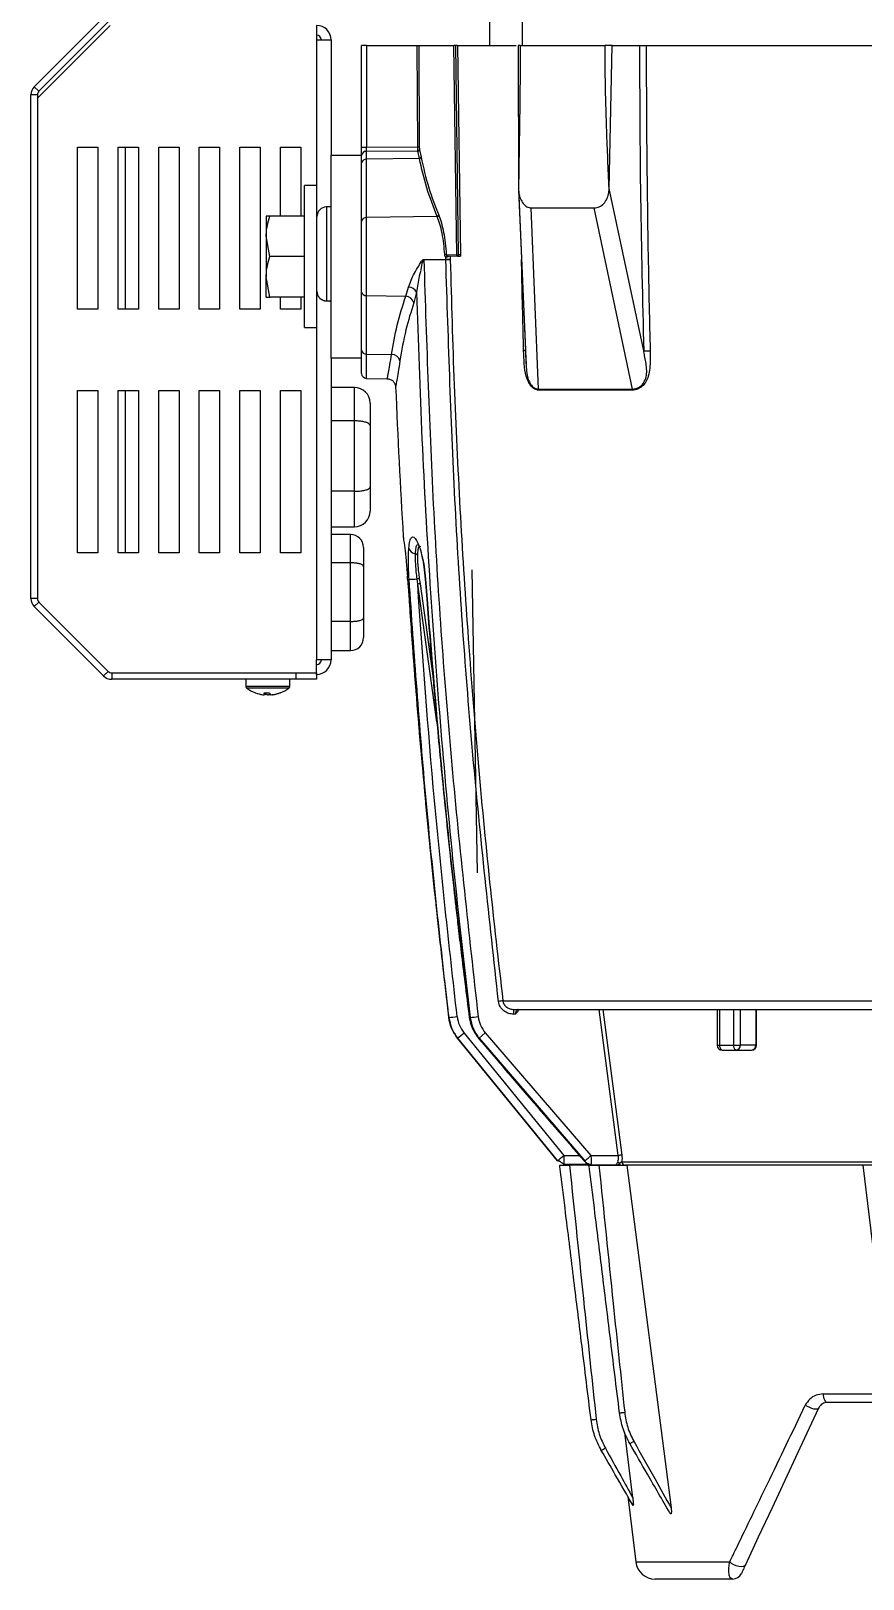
# Model space of a CAD drawing. Extents: x 8 to 113, y 1 to 87.
# Drawn here: x 43.27 to 48.4, y 1.29 to 10.83 of the extents above; entities that cross this region are included whole.
import ezdxf

# ---------------------------------------------------------------- set-up
doc = ezdxf.new("R2010")
doc.units = 0
doc.header["$MEASUREMENT"] = 0
doc.layers.add('OBJECT', color=7, linetype='CONTINUOUS')

msp = doc.modelspace()

# ---------------------------------------------------------------- linework, layer by layer
at = {"layer": 'OBJECT'}
for p, q in [((46.2972, 11.1193), (46.2972, 10.7363)), ((43.2897, 10.4834), (43.7172, 10.9108)), ((43.7454, 10.8825), (43.318, 10.4551)), ((46.0973, 10.7363), (46.0973, 10.954)), ((43.7584, 10.8613), (43.3092, 10.4122)), ((45.0292, 10.8613), (45.0292, 10.7713)), ((45.0292, 10.7713), (45.1192, 10.7713)), ((45.0292, 10.7713), (45.0292, 9.8738)), ((45.1192, 10.7713), (45.1192, 10.0613)), ((45.3072, 10.1105), (45.3072, 10.7363)), ((45.3364, 10.7363), (45.3072, 10.7363)), ((45.3364, 10.7363), (45.3364, 10.1105)), ((45.3364, 10.7363), (45.6492, 10.7363)), ((45.6531, 10.112), (45.6492, 10.7363)), ((45.6589, 10.7363), (45.6628, 10.1121)), ((45.6589, 10.7363), (45.8762, 10.7363)), ((45.8942, 9.4465), (45.8762, 10.7363)), ((45.8851, 10.7363), (45.9031, 9.4468)), ((45.8989, 10.7363), (45.8851, 10.7363)), ((45.8989, 10.7363), (45.9169, 9.4463)), ((45.8989, 10.7363), (46.2596, 10.7363)), ((46.2717, 10.7363), (46.2743, 9.8563)), ((46.2846, 10.7363), (46.8078, 10.7363)), ((46.8329, 9.8563), (46.8523, 10.7363)), ((46.8523, 10.7363), (47.02, 10.7363)), ((47.0617, 10.7363), (48.8019, 10.7363)), ((43.2692, 7.3287), (43.2692, 10.4339)), ((43.3092, 10.4339), (43.2692, 10.4339)), ((43.318, 10.4551), (43.2897, 10.4834)), ((43.3092, 10.4339), (43.3092, 7.3287)), ((43.5567, 10.1113), (43.6817, 10.1113)), ((43.5567, 9.1113), (43.5567, 10.1113)), ((43.6817, 10.1113), (43.6817, 9.1113)), ((43.8067, 10.1113), (43.9317, 10.1113)), ((43.8067, 9.1113), (43.8067, 10.1113)), ((43.8492, 10.1113), (43.8492, 9.1113)), ((43.9317, 10.1113), (43.9317, 9.1113)), ((44.0567, 10.1113), (44.1817, 10.1113)), ((44.0567, 9.1113), (44.0567, 10.1113)), ((44.1817, 10.1113), (44.1817, 9.1113)), ((44.3067, 10.1113), (44.4317, 10.1113)), ((44.3067, 9.1113), (44.3067, 10.1113)), ((44.4317, 10.1113), (44.4317, 9.1113)), ((44.5567, 10.1113), (44.6817, 10.1113)), ((44.5567, 9.1113), (44.5567, 10.1113)), ((44.6817, 10.1113), (44.6817, 9.1113)), ((44.8067, 9.6863), (44.8067, 10.1113)), ((44.8067, 10.1113), (44.9317, 10.1113)), ((44.9317, 10.1113), (44.9317, 9.6863)), ((45.1192, 8.8113), (45.1192, 10.0613)), ((45.1192, 10.0613), (45.3072, 10.0613)), ((45.3072, 10.1105), (45.3364, 10.1105)), ((45.3072, 8.8113), (45.3072, 10.0613)), ((45.3364, 10.1105), (45.6531, 10.112)), ((45.6544, 10.0862), (45.3367, 10.0846)), ((45.3367, 10.0367), (45.3367, 10.0846)), ((45.6637, 10.0413), (45.3367, 10.0367)), ((45.3367, 9.6767), (45.3367, 10.0367)), ((45.6637, 10.0413), (45.6544, 10.0862)), ((45.6641, 10.095), (45.6734, 10.0494)), ((45.0322, 9.8738), (44.9542, 9.8738)), ((44.9542, 8.9988), (44.9542, 9.8738)), ((45.0322, 8.9988), (45.0322, 9.8738)), ((46.2743, 9.8563), (46.3167, 8.8551)), ((46.2748, 9.8481), (46.3167, 8.8611)), ((47.046, 8.8551), (46.8329, 9.8563)), ((45.1192, 9.7433), (45.0907, 9.7426)), ((45.0907, 9.7426), (45.0907, 9.1631)), ((46.3525, 9.7363), (46.7414, 9.7363)), ((46.3978, 8.6198), (46.3525, 9.7363)), ((46.977, 8.6198), (46.7414, 9.7363)), ((44.7192, 9.6863), (44.7192, 9.5613)), ((44.9542, 9.6863), (44.7416, 9.6863)), ((45.7731, 9.6828), (45.3367, 9.6767)), ((45.3367, 9.1959), (45.3367, 9.6767)), ((44.7416, 9.4363), (44.7192, 9.5613)), ((44.7192, 9.5613), (44.7192, 9.3113)), ((45.8285, 9.4488), (45.8942, 9.4465)), ((45.9169, 9.4463), (45.9031, 9.4468)), ((44.9542, 9.4363), (44.7416, 9.4363)), ((45.6906, 9.4192), (45.826, 9.4191)), ((45.826, 9.4169), (45.6906, 9.417)), ((45.826, 9.4191), (45.8257, 9.4348)), ((45.826, 9.4191), (45.826, 9.4169)), ((45.9031, 9.4368), (45.8399, 9.439)), ((45.8534, 9.4385), (45.8538, 9.4182)), ((45.8538, 9.4182), (45.8538, 9.4173)), ((45.9131, 9.4364), (45.9031, 9.4368)), ((44.7416, 9.1863), (44.7192, 9.3113)), ((44.7192, 9.1863), (44.7192, 9.3113)), ((44.9542, 9.1863), (44.7416, 9.1863)), ((44.8067, 9.1113), (44.8067, 9.1863)), ((44.9317, 9.1863), (44.9317, 9.1113)), ((45.1192, 9.1612), (45.0907, 9.162)), ((45.3367, 9.1959), (45.5795, 9.1925)), ((45.3367, 8.8359), (45.3367, 9.1959)), ((45.5795, 9.1925), (45.5969, 9.2479)), ((45.6462, 9.2171), (45.6291, 9.1522)), ((43.6817, 9.1113), (43.5567, 9.1113)), ((43.9317, 9.1113), (43.8067, 9.1113)), ((44.1817, 9.1113), (44.0567, 9.1113)), ((44.4317, 9.1113), (44.3067, 9.1113)), ((44.6817, 9.1113), (44.5567, 9.1113)), ((44.9317, 9.1113), (44.8067, 9.1113)), ((44.9542, 8.9988), (45.0322, 8.9988)), ((45.0292, 8.9988), (45.0292, 6.9513)), ((45.1192, 8.8113), (45.1192, 6.9513)), ((45.3072, 8.8113), (45.1192, 8.8113)), ((45.1194, 8.8113), (45.1194, 8.7534)), ((45.3367, 8.8359), (45.492, 8.8337)), ((45.3367, 8.6858), (45.3367, 8.8359)), ((46.3167, 8.855), (46.3165, 8.8673)), ((46.3167, 8.8551), (46.3167, 8.855)), ((46.3173, 8.8474), (46.3204, 8.7744)), ((45.1192, 8.7534), (45.1194, 8.7534)), ((45.3367, 8.6858), (45.4654, 8.6835)), ((43.5567, 8.6113), (43.6817, 8.6113)), ((43.5567, 7.6113), (43.5567, 8.6113)), ((43.6817, 8.6113), (43.6817, 7.6113)), ((43.8067, 8.6113), (43.9317, 8.6113)), ((43.8067, 7.6113), (43.8067, 8.6113)), ((43.8492, 8.6113), (43.8492, 7.6113)), ((43.9317, 8.6113), (43.9317, 7.6113)), ((44.0567, 8.6113), (44.1817, 8.6113)), ((44.0567, 7.6113), (44.0567, 8.6113)), ((44.1817, 8.6113), (44.1817, 7.6113)), ((44.3067, 8.6113), (44.4317, 8.6113)), ((44.3067, 7.6113), (44.3067, 8.6113)), ((44.4317, 8.6113), (44.4317, 7.6113)), ((44.5567, 8.6113), (44.6817, 8.6113)), ((44.5567, 7.6113), (44.5567, 8.6113)), ((44.6817, 8.6113), (44.6817, 7.6113)), ((44.8067, 8.6113), (44.9317, 8.6113)), ((44.8067, 7.6113), (44.8067, 8.6113)), ((44.9317, 8.6113), (44.9317, 7.6113)), ((45.2632, 8.6298), (45.1192, 8.6298)), ((45.2632, 8.4238), (45.2632, 8.6298)), ((46.3978, 8.6198), (46.3984, 8.6128)), ((45.3592, 8.5338), (45.3592, 8.3944)), ((45.2632, 8.4238), (45.1192, 8.4238)), ((45.2632, 7.9903), (45.2632, 8.4238)), ((45.3592, 8.3944), (45.3592, 8.0165)), ((45.3592, 8.0165), (45.3592, 7.8678)), ((45.2632, 7.9903), (45.1192, 7.9903)), ((45.2632, 7.7718), (45.2632, 7.9903)), ((45.1192, 7.7718), (45.2632, 7.7718)), ((45.2392, 7.7234), (45.1192, 7.7234)), ((45.2392, 7.5491), (45.2392, 7.7234)), ((45.3192, 7.6434), (45.3192, 7.5252)), ((43.6817, 7.6113), (43.5567, 7.6113)), ((43.9317, 7.6113), (43.8067, 7.6113)), ((44.1817, 7.6113), (44.0567, 7.6113)), ((44.4317, 7.6113), (44.3067, 7.6113)), ((44.6817, 7.6113), (44.5567, 7.6113)), ((44.9317, 7.6113), (44.8067, 7.6113)), ((45.2392, 7.5491), (45.1192, 7.5491)), ((45.2392, 7.1878), (45.2392, 7.5491)), ((45.3192, 7.5252), (45.3192, 7.2103)), ((45.5908, 7.4476), (45.5895, 7.4662)), ((45.6528, 7.4179), (45.6489, 7.4499)), ((45.6628, 7.4517), (45.6673, 7.4197)), ((45.6995, 7.4483), (45.7087, 7.3256)), ((45.7013, 7.4488), (45.7105, 7.326)), ((46.0209, 5.6395), (45.9883, 7.5066)), ((45.7712, 6.5683), (45.6528, 7.4179)), ((45.6673, 7.4197), (45.7565, 6.7794)), ((43.3092, 7.3287), (43.2692, 7.3287)), ((43.318, 7.3075), (43.2897, 7.2792)), ((43.7172, 6.8518), (43.2897, 7.2792)), ((43.318, 7.3075), (43.7454, 6.8801)), ((45.2392, 7.1878), (45.1192, 7.1878)), ((45.2392, 7.0084), (45.2392, 7.1878)), ((45.3192, 7.2103), (45.3192, 7.0884)), ((45.1192, 7.0084), (45.2392, 7.0084)), ((43.7454, 6.8801), (43.7172, 6.8518)), ((43.7667, 6.8713), (43.7667, 6.8313)), ((43.7667, 6.8713), (44.9042, 6.8713)), ((44.9042, 6.8313), (44.9042, 6.8713)), ((44.9042, 6.8713), (45.0292, 6.8713)), ((45.0292, 6.8613), (45.0292, 6.9513)), ((45.1192, 6.9513), (45.0292, 6.9513)), ((45.0292, 6.8713), (45.0292, 6.8313)), ((44.9042, 6.8313), (43.7667, 6.8313)), ((44.5942, 6.8313), (44.5942, 6.7879)), ((44.8642, 6.7879), (44.5942, 6.7879)), ((44.858, 6.7757), (44.6005, 6.7757)), ((44.8642, 6.7879), (44.8642, 6.8313)), ((45.0292, 6.8313), (44.9042, 6.8313)), ((44.7036, 6.7358), (44.7036, 6.7364)), ((44.7104, 6.7483), (44.7091, 6.7358)), ((44.7128, 6.7358), (44.7139, 6.7482)), ((44.7292, 6.7365), (44.733, 6.7358)), ((44.733, 6.7372), (44.733, 6.7358)), ((44.7493, 6.7362), (44.7494, 6.7358)), ((44.7549, 6.7358), (44.7548, 6.7364)), ((46.1782, 4.8493), (48.8078, 4.8493)), ((46.8891, 3.8963), (46.7723, 4.7963)), ((46.7947, 4.7963), (46.9111, 3.8989)), ((47.4991, 4.7963), (47.4991, 4.5763)), ((47.5137, 4.7963), (47.5137, 4.5763)), ((47.6012, 4.5763), (47.6012, 4.7963)), ((47.6417, 4.5763), (47.6417, 4.7963)), ((47.7367, 4.7963), (47.7367, 4.5763)), ((47.7408, 4.5763), (47.7408, 4.7963)), ((45.844, 4.7469), (45.8441, 4.7471)), ((45.8449, 4.7471), (45.8441, 4.7471)), ((45.9764, 4.7471), (45.9734, 4.7471)), ((46.2552, 4.7667), (46.2461, 4.7667)), ((46.514, 3.8643), (45.8983, 4.6193)), ((45.8983, 4.6193), (45.8989, 4.6193)), ((45.8989, 4.6193), (46.5141, 3.8643)), ((45.9386, 4.6514), (46.5537, 3.8964)), ((46.0292, 4.6193), (46.6809, 3.8643)), ((46.0318, 4.6193), (46.0292, 4.6193)), ((46.0697, 4.6516), (46.0318, 4.6193)), ((46.0318, 4.6193), (46.6838, 3.8641)), ((46.0697, 4.6516), (46.7206, 3.8964)), ((47.4991, 4.5763), (47.5137, 4.5763)), ((47.5137, 4.5763), (47.6012, 4.5763)), ((47.5291, 4.5463), (47.6157, 4.5463)), ((47.6012, 4.5763), (47.6417, 4.5763)), ((47.6157, 4.5463), (47.7108, 4.5463)), ((47.7367, 4.5763), (47.6417, 4.5763)), ((47.7367, 4.5763), (47.7408, 4.5763)), ((46.5535, 3.8445), (46.6935, 3.8421)), ((46.5535, 3.8445), (46.5535, 3.8445)), ((46.5537, 3.8964), (46.65, 3.8964)), ((46.5539, 3.8445), (46.5539, 3.8455)), ((46.7061, 3.8363), (46.589, 3.8363)), ((46.6927, 3.8421), (46.7012, 3.8403)), ((46.7219, 3.8363), (46.7156, 3.8363)), ((46.7173, 3.8417), (46.8734, 3.8389)), ((46.7206, 3.8964), (46.8891, 3.8963)), ((46.7629, 3.8363), (46.7399, 3.8363)), ((46.7698, 3.8363), (46.9411, 3.8363)), ((46.9112, 3.8583), (46.8958, 3.8473)), ((46.9112, 3.8583), (51.1033, 3.8583)), ((46.9411, 3.8363), (47.2147, 1.7243)), ((48.3976, 3.8363), (46.9411, 3.8363)), ((48.4762, 3.1963), (48.3976, 3.8363)), ((48.154, 2.427), (49.8604, 2.427)), ((49.8367, 2.3743), (48.1778, 2.3743)), ((46.9783, 1.7873), (46.9294, 2.1895)), ((46.9477, 1.796), (46.9974, 1.3917)), ((46.9974, 1.3917), (47.5762, 1.3917)), ((47.594, 1.2863), (47.1165, 1.2863))]:
    msp.add_line(p, q, dxfattribs=at)
at = {"layer": 'OBJECT', "flags": 128}
for points in [[(45.0907, 9.1631), (45.1106, 9.1625), (45.1192, 9.1623)], [(45.5898, 7.4654), (45.5896, 7.4655), (45.5895, 7.4662)], [(45.5908, 7.4476), (45.5909, 7.4474), (45.591, 7.4474)], [(45.7013, 7.4488), (45.6997, 7.4484), (45.6996, 7.4482)], [(45.7105, 7.326), (45.7088, 7.3257), (45.7088, 7.3256)], [(44.7254, 6.7358), (44.7194, 6.7366), (44.7144, 6.7374)], [(44.733, 6.7358), (44.739, 6.7366), (44.7441, 6.7374)], [(44.7549, 6.7358), (44.7593, 6.7366), (44.7629, 6.7374)], [(45.9734, 4.7471), (45.9712, 4.7466), (45.9711, 4.7465)], [(45.8986, 4.6195), (45.8985, 4.6195), (45.8983, 4.6193)], [(46.0292, 4.6193), (46.0281, 4.6184), (46.0282, 4.6184)], [(47.5137, 4.5763), (47.514, 4.5705), (47.5149, 4.5648), (47.5163, 4.5596), (47.5182, 4.5551), (47.5206, 4.5514), (47.5232, 4.5486), (47.5261, 4.5469), (47.5291, 4.5463)], [(47.6157, 4.5463), (47.6129, 4.5469), (47.6102, 4.5486), (47.6077, 4.5514), (47.6055, 4.5551), (47.6037, 4.5596), (47.6023, 4.5648), (47.6015, 4.5705), (47.6012, 4.5763)], [(46.5142, 3.8644), (46.5141, 3.8643), (46.514, 3.8643)], [(46.6809, 3.8643), (46.6793, 3.8628), (46.6792, 3.8628)], [(46.7103, 3.8294), (46.7098, 3.8333), (46.7095, 3.8363)], [(48.1778, 2.3743), (48.1735, 2.3753), (48.1693, 2.3782), (48.1654, 2.3829), (48.1619, 2.3894), (48.1589, 2.3973), (48.1566, 2.4064), (48.1549, 2.4164), (48.154, 2.427)], [(48.1234, 2.3397), (48.023, 2.1243), (47.9275, 1.9195), (47.8371, 1.7257), (47.7522, 1.5436), (47.6729, 1.3736)], [(48.042, 2.3577), (48.0543, 2.3508), (48.0674, 2.3446), (48.0806, 2.3397), (48.0932, 2.3362), (48.1043, 2.3344), (48.1134, 2.3344), (48.1199, 2.3362), (48.1234, 2.3397)], [(47.6729, 1.3736), (47.6674, 1.3671), (47.6582, 1.363), (47.646, 1.3616), (47.6318, 1.363), (47.6165, 1.3671), (47.6014, 1.3736), (47.5876, 1.382), (47.5762, 1.3917)]]:
    msp.add_lwpolyline(points, dxfattribs=at)
at = {"layer": 'OBJECT'}
for centre, radius, start, end in [((45.0292, 10.7713), 0.09, 0, 90), ((45.0292, 10.7713), 0.03, 0, 90), ((43.3392, 10.4339), 0.07, 135, 180), ((43.3392, 10.4339), 0.03, 135, 180), ((45.3352, 10.0565), 0.0281, 87.02359, 175.60618), ((45.3344, 10.0094), 0.0274, 85.20897, 173.08809), ((45.5409, 19.2953), 9.184, 270.69999, 270.76034), ((45.6542, 10.0963), 0.01, 271.13237, 352.45706), ((45.6635, 10.0514), 0.0101, 270.98262, 348.80727), ((45.0922, 9.6826), 0.06, 91.5, 180), ((45.3344, 9.6494), 0.0274, 85.20894, 173.08817), ((45.7717, 9.6939), 0.0112, 277.03412, 345.07614), ((45.8159, 9.5632), 0.115, 271.60728, 276.25141), ((45.9748, 9.4418), 0.0719, 176.01497, 183.98503), ((44.0101, 9.4181), 1.6804, 359.96291, 0.03709), ((45.8321, 9.1743), 0.2448, 84.90983, 91.43419), ((45.8521, 8.4472), 0.9701, 89.89874, 91.54385), ((45.1068, 9.1625), 0.0162, 178.09166, 181.90834), ((45.3344, 9.2232), 0.0274, 186.91183, 274.79106), ((45.5739, 9.135), 0.0578, 17.2703, 84.46749), ((45.5931, 9.187), 0.0611, 29.55644, 86.40771), ((45.3344, 8.8632), 0.0274, 186.91191, 274.79103), ((45.4921, 8.7812), 0.0525, 13.80809, 90.06544), ((45.3372, 8.7158), 0.03, 180, 269), ((45.2632, 8.5338), 0.096, 0, 90), ((96.1332, 10.7363), 50.66, 182.37923, 183.42528), ((45.2632, 7.8678), 0.096, 270, 0), ((45.2392, 7.6434), 0.08, 0, 90), ((45.6444, 7.6533), 0.0486, 196.76446, 264.04477), ((45.6383, 7.5914), 0.0137, 21.51783, 85.64417), ((45.5787, 8.3958), 0.9485, 271.26581, 274.24785), ((45.7037, 7.0777), 0.3762, 96.2276, 98.36804), ((45.7001, 7.1), 0.3214, 95.86198, 98.46292), ((43.3392, 7.3287), 0.07, 180, 225), ((43.3392, 7.3287), 0.03, 180, 225), ((45.2392, 7.0884), 0.08, 270, 0), ((43.7667, 6.9013), 0.03, 225, 270), ((45.0292, 6.9513), 0.03, 270, 0), ((45.0292, 6.9513), 0.09, 270, 0), ((43.7667, 6.9013), 0.07, 225, 270), ((44.6092, 6.7879), 0.015, 180, 234.3318), ((44.7292, 6.9551), 0.2208, 234.3318, 249.58293), ((44.7292, 6.9551), 0.2208, 290.41707, 305.6682), ((44.8492, 6.7879), 0.015, 305.6682, 0), ((44.7272, 6.9532), 0.2182, 249.71991, 265.23368), ((44.6529, 6.7497), 0.00169, 222.31316, 277.53413), ((44.7292, 6.9551), 0.2208, 249.58293, 262.00778), ((44.7182, 6.8763), 0.1413, 254.91179, 264.05978), ((44.7214, 7.0151), 0.267, 266.3425, 273.6575), ((44.7295, 6.7506), 0.0252, 184.54497, 215.93085), ((44.6899, 6.7571), 0.0313, 317.21993, 344.25108), ((44.7132, 6.8232), 0.0882, 277.98276, 289.31623), ((44.7371, 7.0154), 0.2674, 268.31775, 270.33783), ((44.7686, 6.7571), 0.0313, 195.75129, 222.7777), ((44.7272, 6.9559), 0.2209, 274.77743, 290.16311), ((44.7312, 6.9532), 0.2182, 274.76632, 290.28009), ((44.7292, 6.9551), 0.2208, 277.99222, 290.41707), ((44.8054, 6.7524), 0.00431, 241.66718, 281.58476), ((46.2896, 3.7211), 1.1338, 95.63879, 97.0377), ((45.8243, 4.7741), 0.4219, 359.00574, 3.02315), ((45.7626, 5.7876), 1.0437, 274.52247, 277.33458), ((45.7928, 6.6104), 1.8723, 275.62665, 277.12904), ((42.1291, 9.3153), 6.0219, 308.75676, 309.24243), ((47.5291, 4.5763), 0.03, 180, 270), ((47.6136, 4.5744), 0.0282, 274.40147, 3.81167), ((47.7108, 4.5763), 0.03, 270, 0), ((47.7086, 4.5744), 0.0282, 274.40147, 3.81167), ((42.5318, 8.8083), 6.3484, 308.85122, 309.31111), ((46.7093, 3.8613), 0.025, 230.91444, 270), ((46.7252, 3.8557), 0.0194, 217.95357, 268.36611), ((46.7399, 3.8608), 0.0245, 231.89395, 269.9508), ((46.807, 3.8513), 0.015, 270.00162, 310.59421), ((46.8072, 3.8511), 0.0148, 270.03287, 310.84349), ((46.807, 3.8513), 0.015, 271.62679, 310.60092), ((46.8723, 3.8582), 0.0219, 240.58148, 269.88339), ((46.8779, 3.8613), 0.025, 251.72932, 269.99631), ((46.8771, 3.8197), 0.0333, 55.90027, 79.20116), ((47.0022, 3.0397), 0.864, 96.05599, 97.51917), ((46.9106, 3.8516), 0.0154, 196.28745, 262.8344), ((46.9347, 3.8598), 0.0235, 183.7598, 267.37448), ((47.1165, 1.4063), 0.12, 187, 270), ((47.594, 1.3463), 0.06, 270, 335)]:
    msp.add_arc(centre, radius, start, end, dxfattribs=at)
for points, knots in [([(45.6492, 10.7363), (45.6503, 10.7363), (45.652, 10.7363), (45.654, 10.7363), (45.6554, 10.7363), (45.6566, 10.7363), (45.6576, 10.7363), (45.6585, 10.7363), (45.6587, 10.7363), (45.6589, 10.7363)], [0, 0, 0, 0, 0.235207, 0.351552, 0.467887, 0.584228, 0.700573, 0.816902, 1, 1, 1, 1]), ([(45.8851, 10.7363), (45.8846, 10.7363), (45.8835, 10.7363), (45.8819, 10.7363), (45.8804, 10.7363), (45.879, 10.7363), (45.8779, 10.7363), (45.8769, 10.7363), (45.8764, 10.7363), (45.8762, 10.7363)], [0, 0, 0, 0, 0.143851, 0.287677, 0.431526, 0.575369, 0.719208, 0.857742, 1, 1, 1, 1]), ([(46.2846, 10.7363), (46.2809, 10.7363), (46.2735, 10.7363), (46.2708, 10.7363), (46.2715, 10.7363), (46.2717, 10.7363)], [0, 0, 0, 0, 0.425026, 0.850044, 1, 1, 1, 1]), ([(46.2846, 10.7363), (46.2845, 10.6814), (46.2842, 10.5665), (46.2824, 10.3919), (46.28, 10.2139), (46.2771, 10.0354), (46.2752, 9.9167), (46.2743, 9.8563)], [0, 0, 0, 0, 0.187145, 0.391348, 0.595125, 0.793954, 1, 1, 1, 1]), ([(46.8329, 9.8563), (46.8301, 9.9167), (46.8247, 10.0354), (46.8177, 10.2139), (46.8122, 10.3919), (46.8085, 10.5665), (46.808, 10.6814), (46.8078, 10.7363)], [0, 0, 0, 0, 0.206023, 0.404822, 0.608638, 0.812834, 1, 1, 1, 1]), ([(46.8523, 10.7363), (46.8455, 10.7363), (46.832, 10.7363), (46.817, 10.7363), (46.8097, 10.7363), (46.8078, 10.7363)], [0, 0, 0, 0, 0.425021, 0.850046, 1, 1, 1, 1]), ([(47.02, 10.7363), (47.0211, 10.4227), (47.0233, 9.7954), (47.0385, 9.1685), (47.046, 8.8551)], [0, 0, 0, 0, 0.499998, 1, 1, 1, 1]), ([(47.02, 10.7363), (47.0239, 10.7363), (47.0344, 10.7363), (47.0491, 10.7363), (47.0582, 10.7363), (47.0617, 10.7363)], [0, 0, 0, 0, 0.263886, 0.723096, 1, 1, 1, 1]), ([(47.0617, 10.7363), (47.0618, 10.6318), (47.062, 10.4228), (47.0641, 10.1093), (47.0676, 9.783), (47.0726, 9.4568), (47.0786, 9.1434), (47.0835, 8.9474), (47.0857, 8.8557)], [0, 0, 0, 0, 0.166677, 0.333344, 0.500001, 0.687097, 0.853763, 1, 1, 1, 1]), ([(45.3072, 10.0587), (45.3072, 10.0616), (45.3072, 10.0675), (45.3072, 10.0803), (45.3072, 10.0948), (45.3072, 10.1053), (45.3072, 10.1105)], [0, 0, 0, 0, 0.250003, 0.499813, 0.750165, 1, 1, 1, 1]), ([(45.3367, 10.0846), (45.3367, 10.0861), (45.3366, 10.089), (45.3365, 10.0954), (45.3364, 10.1027), (45.3364, 10.1079), (45.3364, 10.1105)], [0, 0, 0, 0, 0.2494547, 0.4998675, 0.749774, 1, 1, 1, 1]), ([(45.6544, 10.0862), (45.6542, 10.0877), (45.6539, 10.0907), (45.6535, 10.097), (45.6532, 10.1042), (45.6531, 10.1094), (45.6531, 10.112)], [0, 0, 0, 0, 0.24939, 0.499166, 0.749323, 1, 1, 1, 1]), ([(45.6628, 10.1121), (45.6628, 10.1104), (45.6629, 10.107), (45.6632, 10.1022), (45.6636, 10.0979), (45.6639, 10.0959), (45.6641, 10.095)], [0, 0, 0, 0, 0.248921, 0.499835, 0.751191, 1, 1, 1, 1]), ([(45.7731, 9.6828), (45.7502, 9.7418), (45.7044, 9.8601), (45.6773, 9.9808), (45.6637, 10.0413)], [0, 0, 0, 0, 0.498477, 1, 1, 1, 1]), ([(45.6734, 10.0494), (45.6877, 9.986), (45.7149, 9.8654), (45.7608, 9.7471), (45.7825, 9.691)], [0, 0, 0, 0, 0.5257202, 1, 1, 1, 1]), ([(46.2743, 9.8563), (46.2744, 9.8525), (46.2747, 9.8426), (46.2775, 9.8207), (46.2856, 9.7908), (46.3027, 9.7617), (46.3258, 9.7409), (46.3434, 9.7379), (46.3525, 9.7363)], [0, 0, 0, 0, 0.0612938, 0.1579775, 0.3530257, 0.5689643, 0.7756011, 1, 1, 1, 1]), ([(46.7414, 9.7363), (46.7519, 9.7378), (46.7727, 9.7408), (46.8009, 9.762), (46.8217, 9.7932), (46.8318, 9.8269), (46.8326, 9.8481), (46.8329, 9.8563)], [0, 0, 0, 0, 0.217937, 0.435233, 0.661573, 0.868603, 1, 1, 1, 1]), ([(44.7192, 9.5613), (44.7192, 9.5643), (44.7196, 9.6065), (44.731, 9.6478), (44.7416, 9.6863)], [0, 0, 0, 0, 0.070213, 1, 1, 1, 1]), ([(44.7416, 9.6863), (44.7324, 9.6863), (44.7205, 9.6863), (44.7195, 9.6863), (44.7192, 9.6863)], [0, 0, 0, 0, 0.7681508, 1, 1, 1, 1]), ([(45.3072, 9.2199), (45.3072, 9.2334), (45.3072, 9.2607), (45.3072, 9.3143), (45.3072, 9.3738), (45.3072, 9.4363), (45.3072, 9.4988), (45.3072, 9.5583), (45.3072, 9.612), (45.3072, 9.6393), (45.3072, 9.6527)], [0, 0, 0, 0, 0.123305, 0.25, 0.376695, 0.5, 0.623305, 0.75, 0.876695, 1, 1, 1, 1]), ([(45.8192, 9.4482), (45.8177, 9.4706), (45.8148, 9.5168), (45.8042, 9.5812), (45.79, 9.639), (45.7787, 9.6682), (45.7731, 9.6828)], [0, 0, 0, 0, 0.242737, 0.499356, 0.749988, 1, 1, 1, 1]), ([(45.7825, 9.691), (45.7881, 9.676), (45.7994, 9.6458), (45.8133, 9.5867), (45.824, 9.5204), (45.827, 9.4727), (45.8285, 9.4488)], [0, 0, 0, 0, 0.249476, 0.499686, 0.749415, 1, 1, 1, 1]), ([(45.8257, 9.4348), (45.8239, 9.4367), (45.8214, 9.4395), (45.8196, 9.4444), (45.8193, 9.4469), (45.8192, 9.4482)], [0, 0, 0, 0, 0.499445, 0.751584, 1, 1, 1, 1]), ([(45.8285, 9.4488), (45.8285, 9.4482), (45.8287, 9.4468), (45.8298, 9.4444), (45.832, 9.4417), (45.8357, 9.4395), (45.8385, 9.4392), (45.8399, 9.439)], [0, 0, 0, 0, 0.117751, 0.236264, 0.479976, 0.736393, 1, 1, 1, 1]), ([(45.8942, 9.4465), (45.8946, 9.4466), (45.8955, 9.4466), (45.8976, 9.4467), (45.9002, 9.4467), (45.9021, 9.4468), (45.9031, 9.4468)], [0, 0, 0, 0, 0.249948, 0.499967, 0.749993, 1, 1, 1, 1]), ([(45.9031, 9.4368), (45.903, 9.4368), (45.9028, 9.4368), (45.9023, 9.4369), (45.9012, 9.437), (45.8992, 9.4377), (45.8969, 9.4394), (45.8952, 9.4418), (45.8944, 9.4442), (45.8942, 9.4457), (45.8942, 9.4465)], [0, 0, 0, 0, 0.013718, 0.037881, 0.117462, 0.241308, 0.499767, 0.695357, 0.834141, 1, 1, 1, 1]), ([(45.9169, 9.4463), (45.9169, 9.4453), (45.9169, 9.4432), (45.9163, 9.4404), (45.9155, 9.4382), (45.9144, 9.4367), (45.9135, 9.4365), (45.9131, 9.4364)], [0, 0, 0, 0, 0.1904146, 0.380721, 0.5749326, 0.7832683, 1, 1, 1, 1]), ([(44.7192, 9.3113), (44.7192, 9.3143), (44.7196, 9.3565), (44.731, 9.3978), (44.7416, 9.4363)], [0, 0, 0, 0, 0.070214, 1, 1, 1, 1]), ([(45.5969, 9.2479), (45.6014, 9.2618), (45.6103, 9.2897), (45.6327, 9.334), (45.6584, 9.3756), (45.6738, 9.407), (45.6871, 9.4182), (45.6891, 9.4191), (45.6901, 9.4192), (45.6906, 9.4192)], [0, 0, 0, 0, 0.249937, 0.500626, 0.749427, 0.968478, 0.986306, 0.993527, 1, 1, 1, 1]), ([(45.6906, 9.417), (45.6905, 9.417), (45.6903, 9.417), (45.69, 9.4169), (45.6894, 9.4165), (45.6792, 9.4025), (45.6765, 9.3659), (45.6573, 9.3004), (45.6507, 9.2503), (45.6462, 9.2171)], [0, 0, 0, 0, 0.001142, 0.002301, 0.004791, 0.01068, 0.246792, 0.502027, 1, 1, 1, 1]), ([(45.6906, 9.417), (45.7076, 8.8975), (45.7416, 7.8581), (45.8531, 6.3021), (45.9678, 5.2689), (46.0252, 4.7525)], [0, 0, 0, 0, 0.333336, 0.666886, 1, 1, 1, 1]), ([(45.8257, 9.4348), (45.8274, 9.4347), (45.8308, 9.4344), (45.8374, 9.4356), (45.8414, 9.4376), (45.844, 9.4389)], [0, 0, 0, 0, 0.252438, 0.503217, 1, 1, 1, 1]), ([(46.1507, 4.8463), (46.095, 5.3521), (45.9836, 6.3646), (45.8754, 7.8892), (45.8425, 8.9078), (45.826, 9.4169)], [0, 0, 0, 0, 0.33303, 0.666639, 1, 1, 1, 1]), ([(45.8538, 9.4173), (45.8609, 9.1595), (45.875, 8.6474), (45.9115, 7.8845), (45.9597, 7.1168), (46.0207, 6.3501), (46.0928, 5.5901), (46.1501, 5.0933), (46.1782, 4.8493)], [0, 0, 0, 0, 0.168843, 0.335534, 0.500076, 0.67255, 0.839189, 1, 1, 1, 1]), ([(46.3058, 8.8557), (46.3038, 8.9335), (46.2995, 9.0984), (46.2952, 9.286), (46.2932, 9.3958), (46.2928, 9.4184)], [0, 0, 0, 0, 0.414648, 0.879416, 1, 1, 1, 1]), ([(44.7192, 9.1863), (44.7195, 9.1863), (44.7205, 9.1863), (44.7324, 9.1863), (44.7416, 9.1863)], [0, 0, 0, 0, 0.2318492, 1, 1, 1, 1]), ([(45.0322, 9.222), (45.0322, 9.2218), (45.0322, 9.2149), (45.0348, 9.2012), (45.0426, 9.188), (45.0526, 9.1771), (45.0646, 9.1685), (45.0797, 9.1637), (45.0885, 9.1632), (45.0907, 9.1631)], [0, 0, 0, 0, 0.0046997, 0.2309337, 0.4575607, 0.5020059, 0.7161077, 0.9308008, 1, 1, 1, 1]), ([(45.0907, 9.162), (45.0885, 9.1621), (45.0797, 9.1626), (45.0646, 9.1675), (45.0526, 9.1763), (45.0426, 9.1874), (45.0362, 9.1984), (45.033, 9.2109), (45.0323, 9.2177), (45.0322, 9.2206), (45.0322, 9.2218), (45.0322, 9.222)], [0, 0, 0, 0, 0.069164, 0.283727, 0.497637, 0.542036, 0.76842, 0.905662, 0.960131, 0.995302, 1, 1, 1, 1]), ([(45.492, 8.8337), (45.5022, 8.8941), (45.5226, 9.0146), (45.5606, 9.1333), (45.5795, 9.1925)], [0, 0, 0, 0, 0.501212, 1, 1, 1, 1]), ([(45.6462, 9.2171), (45.6561, 8.9149), (45.6756, 8.3152), (45.7263, 7.4139), (45.793, 6.5141), (45.875, 5.6232), (45.943, 5.0352), (45.9764, 4.7471)], [0, 0, 0, 0, 0.2022766, 0.4015017, 0.6039518, 0.8059482, 1, 1, 1, 1]), ([(45.6291, 9.1522), (45.6116, 9.0969), (45.5741, 8.9783), (45.5539, 8.858), (45.5431, 8.7937)], [0, 0, 0, 0, 0.4662685, 1, 1, 1, 1]), ([(45.3072, 8.7158), (45.3072, 8.7177), (45.3072, 8.7215), (45.3072, 8.7518), (45.3072, 8.7966), (45.3072, 8.8391), (45.3072, 8.8599)], [0, 0, 0, 0, 0.258384, 0.513253, 0.761369, 1, 1, 1, 1]), ([(45.4654, 8.6836), (45.4657, 8.6853), (45.4665, 8.689), (45.4723, 8.719), (45.481, 8.7656), (45.4883, 8.811), (45.492, 8.8337)], [0, 0, 0, 0, 0.243884, 0.498629, 0.749525, 1, 1, 1, 1]), ([(45.5431, 8.7937), (45.5395, 8.7696), (45.5323, 8.7212), (45.5238, 8.6717), (45.518, 8.6392), (45.5173, 8.6352), (45.5169, 8.6332)], [0, 0, 0, 0, 0.250229, 0.500882, 0.749824, 1, 1, 1, 1]), ([(46.3984, 8.6128), (46.3902, 8.6141), (46.3739, 8.6168), (46.3519, 8.6354), (46.3336, 8.663), (46.317, 8.71), (46.3087, 8.7766), (46.3068, 8.8294), (46.3058, 8.8557)], [0, 0, 0, 0, 0.125023, 0.250261, 0.372599, 0.500558, 0.750171, 1, 1, 1, 1]), ([(46.3167, 8.855), (46.3167, 8.8552), (46.3165, 8.8555), (46.3094, 8.8557), (46.3058, 8.8557)], [0, 0, 0, 0, 0.499997, 1, 1, 1, 1]), ([(46.3167, 8.855), (46.3174, 8.8384), (46.3188, 8.8052), (46.3211, 8.7556), (46.3254, 8.7092), (46.3349, 8.6763), (46.3448, 8.6562), (46.3534, 8.6439), (46.3637, 8.6334), (46.3749, 8.6254), (46.3867, 8.6205), (46.3944, 8.62), (46.3978, 8.6198)], [0, 0, 0, 0, 0.167655, 0.336418, 0.499288, 0.624455, 0.681335, 0.749952, 0.805262, 0.875044, 0.94588, 1, 1, 1, 1]), ([(46.977, 8.6198), (46.9868, 8.621), (47.0065, 8.6234), (47.0329, 8.6412), (47.0532, 8.6684), (47.0646, 8.7046), (47.0648, 8.7454), (47.0589, 8.786), (47.0531, 8.8182), (47.0488, 8.8407), (47.0469, 8.8506), (47.046, 8.855)], [0, 0, 0, 0, 0.1230669, 0.2465847, 0.3690533, 0.4915376, 0.6303108, 0.772463, 0.8994107, 0.9556654, 1, 1, 1, 1]), ([(47.0857, 8.8557), (47.086, 8.8372), (47.0866, 8.8016), (47.0841, 8.7489), (47.0763, 8.7019), (47.0599, 8.6629), (47.0371, 8.6352), (47.0089, 8.6167), (46.9879, 8.6141), (46.9775, 8.6128)], [0, 0, 0, 0, 0.175155, 0.335953, 0.499736, 0.628068, 0.749936, 0.875048, 1, 1, 1, 1]), ([(47.046, 8.855), (47.0531, 8.8552), (47.0673, 8.8555), (47.0796, 8.8557), (47.0857, 8.8557)], [0, 0, 0, 0, 0.500002, 1, 1, 1, 1]), ([(45.4654, 8.6835), (45.4717, 8.6828), (45.4849, 8.6811), (45.502, 8.6695), (45.514, 8.6527), (45.516, 8.6396), (45.5169, 8.6332)], [0, 0, 0, 0, 0.240853, 0.499999, 0.759144, 1, 1, 1, 1]), ([(46.3978, 8.6198), (46.4853, 8.6198), (46.6603, 8.6199), (46.8714, 8.6198), (46.977, 8.6198)], [0, 0, 0, 0, 0.499779, 1, 1, 1, 1]), ([(46.9775, 8.6128), (46.8719, 8.6127), (46.6609, 8.6127), (46.4859, 8.6127), (46.3984, 8.6128)], [0, 0, 0, 0, 0.500003, 1, 1, 1, 1]), ([(46.977, 8.6198), (46.9771, 8.6186), (46.9773, 8.6163), (46.9774, 8.6139), (46.9775, 8.6128)], [0, 0, 0, 0, 0.500003, 1, 1, 1, 1]), ([(45.3592, 8.3944), (45.3592, 8.3944), (45.3592, 8.3971), (45.3567, 8.4032), (45.3446, 8.4115), (45.3228, 8.4184), (45.2947, 8.4229), (45.2737, 8.4235), (45.2632, 8.4238)], [0, 0, 0, 0, 0.003688, 0.16918, 0.383482, 0.590872, 0.795386, 1, 1, 1, 1]), ([(45.2632, 7.9903), (45.2737, 7.9906), (45.2947, 7.9911), (45.3228, 7.9951), (45.3446, 8.0012), (45.3567, 8.0086), (45.3592, 8.014), (45.3592, 8.0164), (45.3592, 8.0165)], [0, 0, 0, 0, 0.204614, 0.4091276, 0.6165181, 0.8308179, 0.9963109, 1, 1, 1, 1]), ([(45.5637, 7.7095), (45.5639, 7.7071), (45.564, 7.7046), (45.5647, 7.7021), (45.5648, 7.702)], [0, 0, 0, 0, 0.94299, 1, 1, 1, 1]), ([(45.5637, 7.7095), (45.5642, 7.706), (45.5652, 7.699), (45.5724, 7.6442), (45.5816, 7.5646), (45.5869, 7.499), (45.5895, 7.4662)], [0, 0, 0, 0, 0.24993, 0.499886, 0.749919, 1, 1, 1, 1]), ([(45.5996, 7.4475), (45.5986, 7.4656), (45.5965, 7.5017), (45.5952, 7.5532), (45.5954, 7.6007), (45.5971, 7.6264), (45.5979, 7.6393)], [0, 0, 0, 0, 0.250785, 0.500021, 0.750018, 1, 1, 1, 1]), ([(45.5979, 7.6393), (45.5998, 7.655), (45.6035, 7.6864), (45.6144, 7.7085), (45.6286, 7.7101), (45.6453, 7.6902), (45.663, 7.651), (45.6796, 7.595), (45.6937, 7.5261), (45.6988, 7.4746), (45.7013, 7.4488)], [0, 0, 0, 0, 0.124845, 0.24983, 0.374893, 0.499993, 0.625062, 0.749967, 0.874601, 1, 1, 1, 1]), ([(45.6394, 7.605), (45.6403, 7.618), (45.642, 7.6439), (45.6496, 7.6628), (45.6573, 7.6612), (45.6609, 7.6604)], [0, 0, 0, 0, 0.345648, 0.688634, 1, 1, 1, 1]), ([(45.6712, 7.6486), (45.6674, 7.6494), (45.6599, 7.6511), (45.6529, 7.633), (45.6517, 7.6086), (45.6511, 7.5964)], [0, 0, 0, 0, 0.331196, 0.664786, 1, 1, 1, 1]), ([(45.3192, 7.5252), (45.3192, 7.5253), (45.3192, 7.5275), (45.3171, 7.5324), (45.307, 7.5391), (45.2889, 7.5447), (45.2655, 7.5484), (45.248, 7.5489), (45.2392, 7.5491)], [0, 0, 0, 0, 0.003686, 0.169181, 0.383482, 0.590871, 0.795385, 1, 1, 1, 1]), ([(45.6489, 7.4499), (45.6473, 7.4645), (45.6441, 7.4935), (45.6408, 7.5351), (45.639, 7.5735), (45.6392, 7.5945), (45.6394, 7.605)], [0, 0, 0, 0, 0.251653, 0.500766, 0.75093, 1, 1, 1, 1]), ([(45.6511, 7.5964), (45.6511, 7.5865), (45.6513, 7.5668), (45.6537, 7.5309), (45.6575, 7.4922), (45.6611, 7.4652), (45.6628, 7.4517)], [0, 0, 0, 0, 0.249435, 0.499656, 0.748628, 1, 1, 1, 1]), ([(45.6719, 7.6173), (45.675, 7.6057), (45.6818, 7.5796), (45.6925, 7.5221), (45.6971, 7.474), (45.6995, 7.4482)], [0, 0, 0, 0, 0.272966, 0.610724, 1, 1, 1, 1]), ([(45.5908, 7.4476), (45.6081, 7.2037), (45.6417, 6.7282), (45.7036, 6.0343), (45.7699, 5.3779), (45.8198, 4.9533), (45.8441, 4.7471)], [0, 0, 0, 0, 0.27038, 0.527173, 0.77038, 1, 1, 1, 1]), ([(45.8449, 4.7471), (45.7952, 5.1933), (45.6952, 6.0918), (45.6316, 6.9936), (45.5996, 7.4475)], [0, 0, 0, 0, 0.49662, 1, 1, 1, 1]), ([(45.5965, 7.3709), (45.6004, 7.3137), (45.6087, 7.1908), (45.6214, 7.0192), (45.6332, 6.8659), (45.6433, 6.7384), (45.663, 6.4988), (45.6896, 6.1958), (45.7239, 5.8384), (45.7471, 5.6109), (45.7648, 5.4438), (45.7784, 5.3177), (45.7962, 5.1577), (45.8162, 4.9824), (45.8308, 4.8606), (45.8376, 4.8034)], [0, 0, 0, 0, 0.0667, 0.143295, 0.200055, 0.245598, 0.29208, 0.479715, 0.599336, 0.709711, 0.745752, 0.794836, 0.857243, 0.932974, 1, 1, 1, 1]), ([(45.8958, 4.7524), (45.8464, 5.1959), (45.7477, 6.0828), (45.6844, 6.9729), (45.6528, 7.4179)], [0, 0, 0, 0, 0.500069, 1, 1, 1, 1]), ([(45.7088, 7.3256), (45.7148, 7.2466), (45.7255, 7.1048), (45.7409, 6.9166), (45.7533, 6.7701), (45.7639, 6.6484), (45.7845, 6.4195), (45.8122, 6.1301), (45.8477, 5.7888), (45.8716, 5.5715), (45.8898, 5.4119), (45.9037, 5.2915), (45.9219, 5.1387), (45.9446, 4.9534), (45.9618, 4.8191), (45.9711, 4.7465)], [0, 0, 0, 0, 0.091688, 0.164513, 0.21848, 0.261781, 0.305976, 0.484375, 0.598107, 0.70305, 0.737316, 0.783983, 0.843317, 0.915321, 1, 1, 1, 1]), ([(45.7105, 7.326), (45.7348, 7.0231), (45.7822, 6.433), (45.8706, 5.5732), (45.9398, 5.0172), (45.9734, 4.7471)], [0, 0, 0, 0, 0.351668, 0.685, 1, 1, 1, 1]), ([(45.2392, 7.1878), (45.248, 7.188), (45.2655, 7.1885), (45.2889, 7.1919), (45.307, 7.1972), (45.3171, 7.2036), (45.3192, 7.2082), (45.3192, 7.2103), (45.3192, 7.2103)], [0, 0, 0, 0, 0.204615, 0.409128, 0.616519, 0.83082, 0.996314, 1, 1, 1, 1]), ([(46.2461, 4.7667), (46.2347, 4.7678), (46.2121, 4.7699), (46.1821, 4.7871), (46.1587, 4.813), (46.1534, 4.8352), (46.1507, 4.8463)], [0, 0, 0, 0, 0.250172, 0.500067, 0.749913, 1, 1, 1, 1]), ([(46.1782, 4.8493), (46.1789, 4.8457), (46.1802, 4.8383), (46.1852, 4.8279), (46.1924, 4.8182), (46.2044, 4.8075), (46.2223, 4.7983), (46.2378, 4.797), (46.2455, 4.7963)], [0, 0, 0, 0, 0.116907, 0.238658, 0.366334, 0.500852, 0.750248, 1, 1, 1, 1]), ([(46.2455, 4.7963), (46.2793, 4.7963), (46.3475, 4.7963), (46.48, 4.7963), (46.6356, 4.7963), (46.8158, 4.7963), (47.0186, 4.7963), (47.2411, 4.7963), (47.4805, 4.7963), (47.7336, 4.7963), (47.9959, 4.7963), (48.2639, 4.7963), (48.5336, 4.7963), (48.715, 4.7963), (48.805, 4.7963)], [0, 0, 0, 0, 0.080321, 0.16194, 0.244772, 0.329378, 0.414487, 0.5, 0.585518, 0.670628, 0.755228, 0.838065, 0.919682, 1, 1, 1, 1]), ([(46.2729, 4.7963), (46.2708, 4.7959), (46.2666, 4.7952), (46.2618, 4.7899), (46.2587, 4.7839), (46.2568, 4.7785), (46.2556, 4.7727), (46.2553, 4.7687), (46.2552, 4.7667)], [0, 0, 0, 0, 0.250055, 0.499098, 0.634956, 0.762999, 0.884267, 1, 1, 1, 1]), ([(46.2723, 4.7898), (46.2713, 4.7878), (46.2669, 4.7793), (46.2603, 4.7722), (46.2552, 4.7667)], [0, 0, 0, 0, 0.2272508, 1, 1, 1, 1]), ([(46.2729, 4.7894), (46.273, 4.7901), (46.2734, 4.7923), (46.273, 4.793), (46.2726, 4.7936)], [0, 0, 0, 0, 0.292079, 1, 1, 1, 1]), ([(45.8983, 4.6193), (45.8845, 4.6392), (45.8574, 4.678), (45.8485, 4.7244), (45.8441, 4.7471)], [0, 0, 0, 0, 0.511471, 1, 1, 1, 1]), ([(45.8449, 4.7471), (45.8493, 4.724), (45.8582, 4.6776), (45.8853, 4.6388), (45.8989, 4.6193)], [0, 0, 0, 0, 0.496594, 1, 1, 1, 1]), ([(45.8958, 4.7524), (45.8993, 4.7341), (45.9064, 4.6974), (45.9278, 4.6668), (45.9386, 4.6514)], [0, 0, 0, 0, 0.498431, 1, 1, 1, 1]), ([(45.9711, 4.7465), (45.976, 4.723), (45.9858, 4.6761), (46.0141, 4.6376), (46.0282, 4.6184)], [0, 0, 0, 0, 0.502857, 1, 1, 1, 1]), ([(45.9734, 4.7471), (45.978, 4.7242), (45.9874, 4.6776), (46.0151, 4.639), (46.0292, 4.6193)], [0, 0, 0, 0, 0.490951, 1, 1, 1, 1]), ([(45.9764, 4.7471), (45.9809, 4.7241), (45.99, 4.6775), (46.0177, 4.6389), (46.0318, 4.6193)], [0, 0, 0, 0, 0.4931971, 1, 1, 1, 1]), ([(46.0252, 4.7525), (46.0289, 4.7341), (46.0363, 4.6972), (46.0585, 4.6668), (46.0697, 4.6516)], [0, 0, 0, 0, 0.498504, 1, 1, 1, 1]), ([(46.0282, 4.6184), (46.1258, 4.5039), (46.3414, 4.2508), (46.5597, 4.0001), (46.6792, 3.8628)], [0, 0, 0, 0, 0.4524511, 1, 1, 1, 1]), ([(46.5141, 3.8643), (46.5142, 3.8643), (46.5142, 3.8642), (46.5143, 3.8641), (46.5143, 3.864), (46.5144, 3.864), (46.5144, 3.864), (46.5144, 3.864), (46.5144, 3.864), (46.5143, 3.864), (46.5143, 3.864), (46.5142, 3.8641), (46.5142, 3.8642), (46.5141, 3.8643), (46.514, 3.8643)], [0, 0, 0, 0, 0.156114, 0.220098, 0.277037, 0.329652, 0.38159, 0.436517, 0.497311, 0.615066, 0.669946, 0.725272, 0.848175, 1, 1, 1, 1]), ([(46.5162, 3.866), (46.5175, 3.8656), (46.5201, 3.8647), (46.5253, 3.8624), (46.5308, 3.8594), (46.5363, 3.8558), (46.5414, 3.852), (46.546, 3.8483), (46.5503, 3.8452), (46.5526, 3.8447), (46.5539, 3.8445)], [0, 0, 0, 0, 0.1129582, 0.2178646, 0.3179946, 0.4198062, 0.5312766, 0.6616375, 0.8169536, 1, 1, 1, 1]), ([(46.5295, 3.8294), (46.5293, 3.8307), (46.529, 3.833), (46.5288, 3.8353), (46.5286, 3.8363)], [0, 0, 0, 0, 0.560015, 1, 1, 1, 1]), ([(46.5286, 3.8363), (46.5293, 3.8363), (46.5306, 3.8363), (46.5409, 3.8363), (46.556, 3.8363), (46.573, 3.8363), (46.5844, 3.8363), (46.589, 3.8363)], [0, 0, 0, 0, 0.212706, 0.425418, 0.638708, 0.85337, 1, 1, 1, 1]), ([(46.6194, 3.0971), (46.6193, 3.0978), (46.6024, 3.2355), (46.5752, 3.4578), (46.5453, 3.7007), (46.5322, 3.8071), (46.5296, 3.8288), (46.5295, 3.8294)], [0, 0, 0, 0, 0.002739, 0.563971, 0.910975, 0.997725, 1, 1, 1, 1]), ([(46.5537, 3.8964), (46.5537, 3.8924), (46.5537, 3.8845), (46.5538, 3.8736), (46.5538, 3.8642), (46.5539, 3.8545), (46.5539, 3.8462), (46.5539, 3.8451), (46.5539, 3.8445)], [0, 0, 0, 0, 0.147797, 0.289148, 0.424053, 0.552505, 0.789029, 1, 1, 1, 1]), ([(46.589, 3.8363), (46.6191, 3.5441), (46.6729, 3.0223), (46.7285, 2.5007), (46.753, 2.2712)], [0, 0, 0, 0, 0.56001, 1, 1, 1, 1]), ([(46.6792, 3.8628), (46.6817, 3.8604), (46.6868, 3.8555), (46.6955, 3.85), (46.7032, 3.8462), (46.7117, 3.8427), (46.7178, 3.842), (46.722, 3.8416)], [0, 0, 0, 0, 0.215616, 0.447234, 0.571794, 0.70453, 1, 1, 1, 1]), ([(46.6838, 3.8641), (46.6841, 3.8637), (46.6846, 3.8631), (46.6851, 3.8623), (46.6853, 3.8618), (46.6854, 3.8614), (46.6854, 3.8611), (46.6852, 3.861), (46.6848, 3.8611), (46.684, 3.8614), (46.683, 3.8622), (46.6819, 3.8632), (46.6812, 3.8639), (46.6809, 3.8643)], [0, 0, 0, 0, 0.133104, 0.191566, 0.248259, 0.311432, 0.370763, 0.43233, 0.501556, 0.620735, 0.752086, 0.875604, 1, 1, 1, 1]), ([(46.6838, 3.8641), (46.6853, 3.8654), (46.6884, 3.8682), (46.6973, 3.876), (46.7084, 3.8857), (46.7166, 3.8929), (46.7206, 3.8964)], [0, 0, 0, 0, 0.243819, 0.5, 0.756179, 1, 1, 1, 1]), ([(46.6927, 3.8421), (46.6931, 3.8422), (46.6938, 3.8425), (46.6917, 3.8454), (46.6912, 3.8501), (46.6909, 3.8532)], [0, 0, 0, 0, 0.24941, 0.500731, 1, 1, 1, 1]), ([(46.7062, 3.8386), (46.7075, 3.838), (46.7104, 3.8368), (46.7147, 3.8367), (46.7196, 3.8364), (46.723, 3.8363), (46.7247, 3.8363)], [0, 0, 0, 0, 0.3201247, 0.6571184, 0.8269982, 1, 1, 1, 1]), ([(46.7095, 3.8363), (46.7101, 3.8363), (46.7114, 3.8363), (46.7217, 3.8363), (46.7369, 3.8363), (46.7538, 3.8363), (46.7652, 3.8363), (46.7698, 3.8363)], [0, 0, 0, 0, 0.212709, 0.425418, 0.63871, 0.853372, 1, 1, 1, 1]), ([(46.7934, 3.1531), (46.7933, 3.1538), (46.7787, 3.2728), (46.7537, 3.4765), (46.7261, 3.7007), (46.7131, 3.8071), (46.7104, 3.8288), (46.7103, 3.8294)], [0, 0, 0, 0, 0.002912, 0.527889, 0.903607, 0.997536, 1, 1, 1, 1]), ([(46.7206, 3.8964), (46.7206, 3.8964), (46.7206, 3.8963), (46.7206, 3.8962), (46.7206, 3.8957), (46.7207, 3.8938), (46.7209, 3.8868), (46.7215, 3.8733), (46.7221, 3.8564), (46.7223, 3.845), (46.7221, 3.8402), (46.7219, 3.8416), (46.7219, 3.8416)], [0, 0, 0, 0, 0.000585, 0.001632, 0.005128, 0.017709, 0.065216, 0.249072, 0.499116, 0.74837, 0.999549, 1, 1, 1, 1]), ([(46.7698, 3.8363), (46.7989, 3.5521), (46.851, 3.0445), (46.9049, 2.5371), (46.9286, 2.3139)], [0, 0, 0, 0, 0.560011, 1, 1, 1, 1]), ([(46.8667, 3.839), (46.8669, 3.8389), (46.868, 3.8383), (46.8692, 3.8378), (46.8702, 3.8375)], [0, 0, 0, 0, 0.2140292, 1, 1, 1, 1]), ([(46.8734, 3.8391), (46.8746, 3.8391), (46.8783, 3.8389), (46.8792, 3.841), (46.88, 3.8455), (46.8822, 3.8501), (46.8834, 3.8524)], [0, 0, 0, 0, 0.145395, 0.42973, 0.714576, 1, 1, 1, 1]), ([(46.8958, 3.8473), (46.8939, 3.845), (46.8905, 3.8408), (46.886, 3.8379), (46.8806, 3.8366), (46.8761, 3.8386), (46.8749, 3.8391)], [0, 0, 0, 0, 0.267196, 0.480518, 0.86372, 1, 1, 1, 1]), ([(46.8834, 3.8524), (46.8849, 3.8553), (46.8877, 3.8608), (46.8902, 3.8716), (46.8909, 3.8836), (46.8897, 3.8921), (46.8891, 3.8963)], [0, 0, 0, 0, 0.258478, 0.498727, 0.748871, 1, 1, 1, 1]), ([(46.9111, 3.8989), (46.9117, 3.8918), (46.9131, 3.8775), (46.9118, 3.8647), (46.9112, 3.8583)], [0, 0, 0, 0, 0.499383, 1, 1, 1, 1]), ([(49.0072, 3.8363), (48.9379, 3.8363), (48.7982, 3.8363), (48.5888, 3.8363), (48.344, 3.8363), (48.0693, 3.8363), (47.7772, 3.8363), (47.5103, 3.8363), (47.2775, 3.8363), (47.0805, 3.8363), (46.9821, 3.8363), (46.9336, 3.8363)], [0, 0, 0, 0, 0.0804521, 0.1621569, 0.2450437, 0.3718902, 0.5000541, 0.6282181, 0.7550646, 0.8793556, 1, 1, 1, 1]), ([(46.8968, 2.3105), (46.8775, 2.4678), (46.843, 2.7487), (46.8085, 3.0295), (46.7934, 3.1531)], [0, 0, 0, 0, 0.559937, 1, 1, 1, 1]), ([(46.7212, 2.2678), (46.7022, 2.4226), (46.6683, 2.6991), (46.6343, 2.9755), (46.6194, 3.0971)], [0, 0, 0, 0, 0.5599417, 1, 1, 1, 1]), ([(48.154, 2.427), (48.1384, 2.4253), (48.1073, 2.4218), (48.067, 2.397), (48.0502, 2.3706), (48.042, 2.3577)], [0, 0, 0, 0, 0.339404, 0.678713, 1, 1, 1, 1]), ([(46.8968, 2.3105), (46.8972, 2.3105), (46.8979, 2.3105), (46.9019, 2.3108), (46.906, 2.3113), (46.9111, 2.3118), (46.9184, 2.3126), (46.9246, 2.3134), (46.9286, 2.3139)], [0, 0, 0, 0, 0.239481, 0.368378, 0.499999, 0.631621, 0.760514, 1, 1, 1, 1]), ([(46.9601, 2.1215), (46.9448, 2.1514), (46.9142, 2.2112), (46.9026, 2.2774), (46.8968, 2.3105)], [0, 0, 0, 0, 0.500039, 1, 1, 1, 1]), ([(46.9286, 2.3139), (46.9333, 2.2827), (46.9429, 2.2203), (46.9705, 2.1634), (46.9843, 2.135)], [0, 0, 0, 0, 0.498895, 1, 1, 1, 1]), ([(47.5762, 1.3917), (47.5912, 1.4228), (47.6663, 1.5783), (47.7823, 1.8186), (47.9238, 2.1121), (48.0026, 2.2758), (48.042, 2.3577)], [0, 0, 0, 0, 0.10177, 0.509294, 0.754409, 1, 1, 1, 1]), ([(48.1778, 2.3743), (48.1722, 2.3738), (48.1573, 2.3725), (48.1374, 2.3618), (48.1277, 2.3465), (48.1234, 2.3397)], [0, 0, 0, 0, 0.248398, 0.664591, 1, 1, 1, 1]), ([(46.7212, 2.2678), (46.7217, 2.2678), (46.7223, 2.2678), (46.7263, 2.2681), (46.7304, 2.2686), (46.7355, 2.2691), (46.7429, 2.2699), (46.749, 2.2707), (46.753, 2.2712)], [0, 0, 0, 0, 0.239486, 0.368382, 0.499999, 0.631619, 0.760514, 1, 1, 1, 1]), ([(46.7845, 2.0788), (46.7692, 2.1087), (46.7386, 2.1685), (46.727, 2.2347), (46.7212, 2.2678)], [0, 0, 0, 0, 0.500043, 1, 1, 1, 1]), ([(46.753, 2.2712), (46.7579, 2.2401), (46.7678, 2.1777), (46.7957, 2.1211), (46.8096, 2.0928)], [0, 0, 0, 0, 0.4992734, 1, 1, 1, 1]), ([(46.9601, 2.1215), (46.9604, 2.1216), (46.961, 2.1218), (46.964, 2.1235), (46.9671, 2.1252), (46.971, 2.1274), (46.9766, 2.1305), (46.9813, 2.1332), (46.9843, 2.135)], [0, 0, 0, 0, 0.239585, 0.36845, 0.50001, 0.631569, 0.760427, 1, 1, 1, 1]), ([(47.2067, 1.6944), (47.1606, 1.7741), (47.0784, 1.9165), (46.9962, 2.0588), (46.9601, 2.1215)], [0, 0, 0, 0, 0.560009, 1, 1, 1, 1]), ([(46.9843, 2.135), (47.0274, 2.0584), (47.1044, 1.9216), (47.181, 1.7846), (47.2147, 1.7243)], [0, 0, 0, 0, 0.559993, 1, 1, 1, 1]), ([(46.7845, 2.0788), (46.7848, 2.0789), (46.7854, 2.0791), (46.7885, 2.0808), (46.7918, 2.0826), (46.7958, 2.0849), (46.8016, 2.0882), (46.8065, 2.0909), (46.8096, 2.0928)], [0, 0, 0, 0, 0.23958, 0.368438, 0.500003, 0.631566, 0.760422, 1, 1, 1, 1]), ([(46.9805, 1.7392), (46.9439, 1.8026), (46.8786, 1.9158), (46.8132, 2.029), (46.7845, 2.0788)], [0, 0, 0, 0, 0.560014, 1, 1, 1, 1]), ([(46.8096, 2.0928), (46.8413, 2.0358), (46.8978, 1.9342), (46.9537, 1.8322), (46.9783, 1.7873)], [0, 0, 0, 0, 0.55998, 1, 1, 1, 1]), ([(46.9783, 1.7873), (46.9791, 1.7805), (46.9807, 1.7668), (46.9818, 1.7516), (46.982, 1.7432), (46.9818, 1.7402), (46.9814, 1.7387), (46.981, 1.7385), (46.9807, 1.739), (46.9805, 1.7392)], [0, 0, 0, 0, 0.347786, 0.698122, 0.777968, 0.858339, 0.911739, 0.965437, 1, 1, 1, 1]), ([(47.2147, 1.7243), (47.2156, 1.7171), (47.2167, 1.7068), (47.2163, 1.6956), (47.2153, 1.6912), (47.2143, 1.6891), (47.2131, 1.6883), (47.2116, 1.6884), (47.2093, 1.6901), (47.2077, 1.6926), (47.2067, 1.6944)], [0, 0, 0, 0, 0.401425, 0.570185, 0.633488, 0.697358, 0.744456, 0.791499, 0.861684, 1, 1, 1, 1]), ([(47.594, 1.2863), (47.5888, 1.288), (47.5783, 1.2914), (47.5705, 1.3171), (47.5695, 1.3517), (47.5743, 1.3801), (47.5762, 1.3917)], [0, 0, 0, 0, 0.261321, 0.527902, 0.808326, 1, 1, 1, 1]), ([(47.6729, 1.3736), (47.6695, 1.3662), (47.661, 1.348), (47.6524, 1.3296), (47.6486, 1.3215), (47.6484, 1.321), (47.6484, 1.3209)], [0, 0, 0, 0, 0.230483, 0.568581, 0.916912, 1, 1, 1, 1])]:
    msp.add_open_spline(points, degree=3, knots=knots, dxfattribs=at)

doc.saveas('drawing.dxf')
